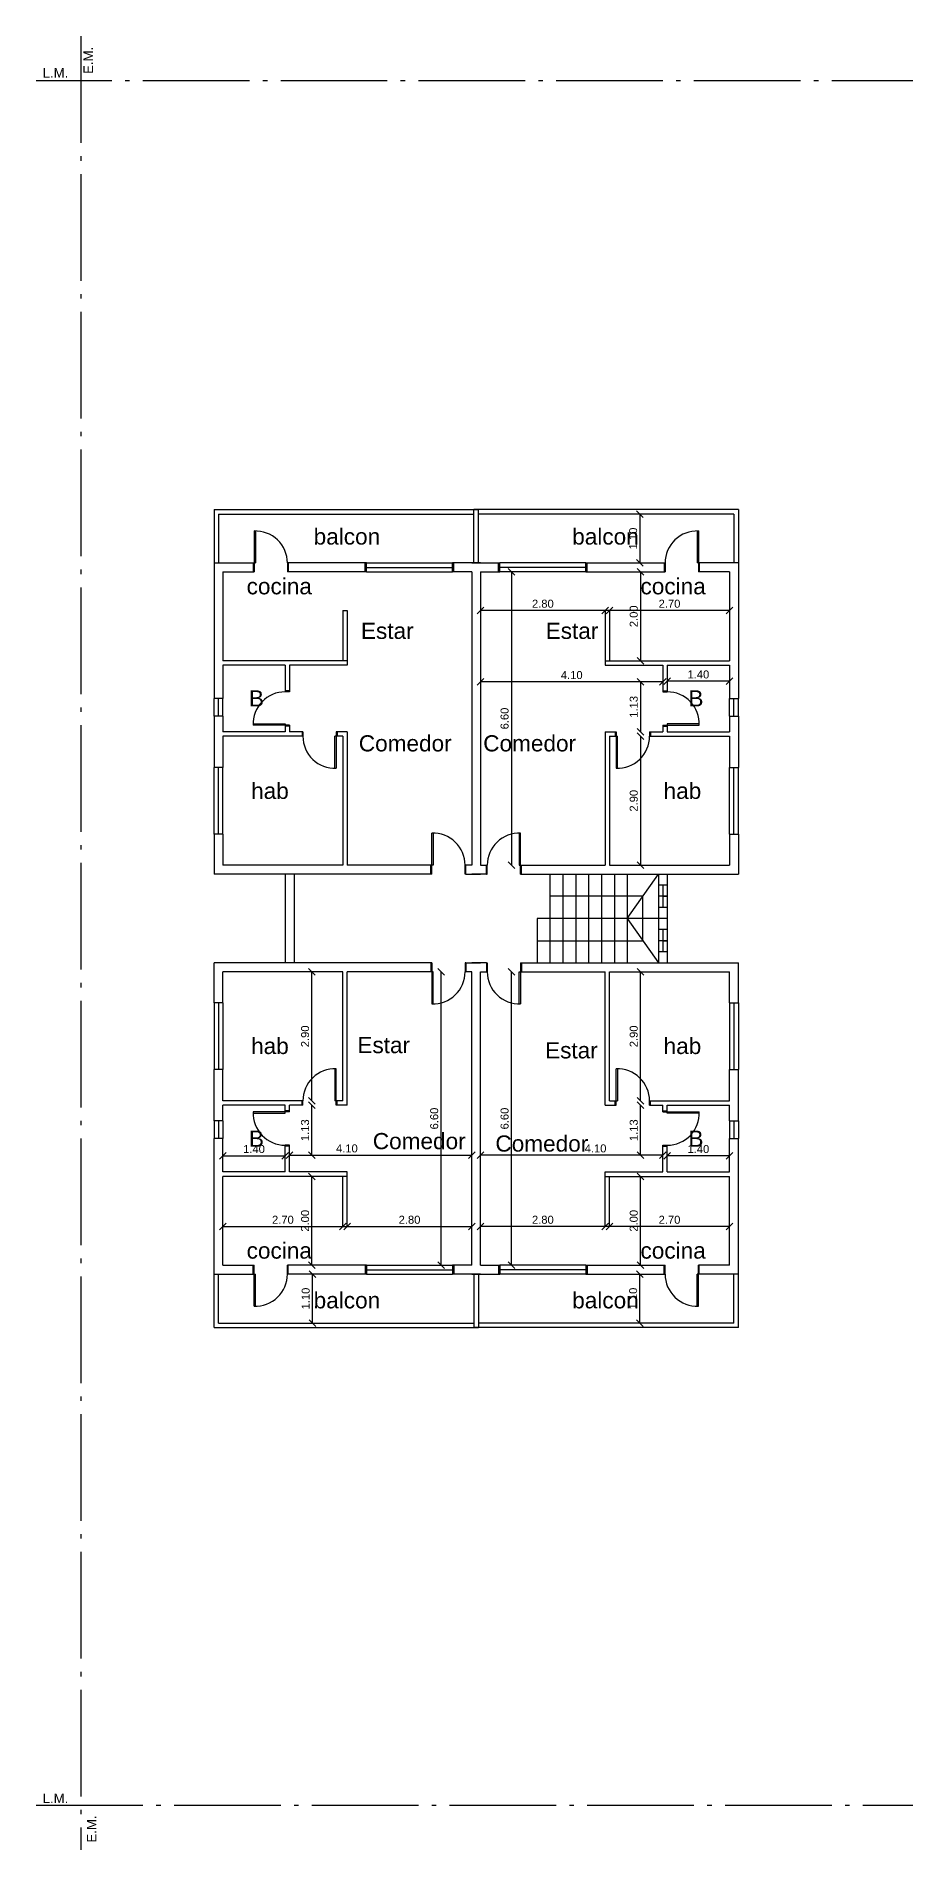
# Model space of a CAD drawing. Header units: millimetres. Extents: x 2444.3 to 2532.4, y 2068.2 to 2109.
# Drawn here: x 2444.3 to 2463.86, y 2068.19 to 2108.99 of the extents above; entities that cross this region are included whole.
import ezdxf

# ---------------------------------------------------------------- set-up
doc = ezdxf.new("R2010")
doc.units = ezdxf.units.MM
doc.linetypes.add('ACAD_ISO04W100', pattern=[30, 24, -3, 0, -3])
doc.layers.get('0').update_dxf_attribs({"color": 4})
doc.styles.get("Standard").update_dxf_attribs({"font": 'arial.ttf'})
doc.dimstyles.new('Para Interiores', dxfattribs={"dimtxt": 0.18, "dimasz": 0.15, "dimexe": 0.18, "dimexo": 0.0625, "dimgap": 0.06, "dimtad": 1, "dimzin": 4, "dimdsep": 46, "dimtxsty": 'Standard', "dimblk": 'OBLIQUE', "dimcen": 1, "dimse1": 1, "dimse2": 1, "dimclrd": 2, "dimadec": 0, "dimazin": 0, "dimtfac": 1, "dimtofl": 0, "dimtmove": 0, "dimatfit": 3, "dimfxl": 1, "dimtolj": 1, "dimtzin": 0, "dimarcsym": 1})

# ---------------------------------------------------------------- blocks, each defined once
blk = doc.blocks.new('_Oblique')
at = {"color": 0, "linetype": 'ByBlock', "lineweight": -2}
blk.add_line((-0.5, -0.5), (0.5, 0.5), dxfattribs=at)
blk = doc.blocks.new('*D65')
at = {"color": 2, "lineweight": -2, "transparency": 16777216}
blk.add_line((2459.898, 2096.07), (2457.198, 2096.07), dxfattribs=at)
at = {"layer": 'Defpoints', "color": 0, "transparency": 16777216}
for p in [(2459.898, 2096.448), (2457.198, 2096.07), (2457.198, 2095.389)]:
    blk.add_point(p, dxfattribs=at)
at = {"color": 2, "lineweight": -2, "transparency": 16777216, "xscale": 0.15, "yscale": 0.15, "zscale": 0.15, "rotation": 180}
blk.add_blockref('_Oblique', (2457.198, 2096.07), dxfattribs=at)
at = {"color": 2, "lineweight": -2, "transparency": 16777216, "xscale": 0.15, "yscale": 0.15, "zscale": 0.15}
blk.add_blockref('_Oblique', (2459.898, 2096.07), dxfattribs=at)
at = {"color": 0, "transparency": 16777216, "insert": (2458.548, 2096.222), "char_height": 0.18, "attachment_point": 5}
blk.add_mtext('\\A1;2.70', dxfattribs=at)
blk = doc.blocks.new('*D61')
at = {"color": 2, "lineweight": -2, "transparency": 16777216}
blk.add_line((2457.098, 2096.07), (2454.298, 2096.07), dxfattribs=at)
at = {"layer": 'Defpoints', "color": 0, "transparency": 16777216}
for p in [(2454.298, 2096.07), (2457.098, 2096.07), (2454.298, 2095.349)]:
    blk.add_point(p, dxfattribs=at)
at = {"color": 2, "lineweight": -2, "transparency": 16777216, "xscale": 0.15, "yscale": 0.15, "zscale": 0.15, "rotation": 180}
blk.add_blockref('_Oblique', (2454.298, 2096.07), dxfattribs=at)
at = {"color": 2, "lineweight": -2, "transparency": 16777216, "xscale": 0.15, "yscale": 0.15, "zscale": 0.15}
blk.add_blockref('_Oblique', (2457.098, 2096.07), dxfattribs=at)
at = {"color": 0, "transparency": 16777216, "insert": (2455.698, 2096.222), "char_height": 0.18, "attachment_point": 5}
blk.add_mtext('\\A1;2.80', dxfattribs=at)
blk = doc.blocks.new('*D66')
at = {"color": 2, "lineweight": -2, "transparency": 16777216}
blk.add_line((2457.881, 2098.24), (2457.881, 2097.14), dxfattribs=at)
at = {"layer": 'Defpoints', "color": 0, "transparency": 16777216}
for p in [(2457.123, 2098.24), (2457.123, 2097.14), (2457.881, 2097.14)]:
    blk.add_point(p, dxfattribs=at)
at = {"color": 2, "lineweight": -2, "transparency": 16777216, "xscale": 0.15, "yscale": 0.15, "zscale": 0.15}
for p, rotation in [((2457.881, 2098.24), 90), ((2457.881, 2097.14), 270)]:
    blk.add_blockref('_Oblique', p, dxfattribs=dict(at, rotation=rotation))
at = {"color": 0, "transparency": 16777216, "insert": (2457.73, 2097.69), "char_height": 0.18, "attachment_point": 5, "rotation": 90}
blk.add_mtext('\\A1;1.10', dxfattribs=at)
blk = doc.blocks.new('*D67')
at = {"color": 2, "lineweight": -2, "transparency": 16777216}
blk.add_line((2457.896, 2096.94), (2457.896, 2094.94), dxfattribs=at)
at = {"layer": 'Defpoints', "color": 0, "transparency": 16777216}
for p in [(2457.982, 2096.94), (2457.896, 2094.94), (2457.982, 2094.94)]:
    blk.add_point(p, dxfattribs=at)
at = {"color": 2, "lineweight": -2, "transparency": 16777216, "xscale": 0.15, "yscale": 0.15, "zscale": 0.15}
for p, rotation in [((2457.896, 2096.94), 90), ((2457.896, 2094.94), 270)]:
    blk.add_blockref('_Oblique', p, dxfattribs=dict(at, rotation=rotation))
at = {"color": 0, "transparency": 16777216, "insert": (2457.744, 2095.94), "char_height": 0.18, "attachment_point": 5, "rotation": 90}
blk.add_mtext('\\A1;2.00', dxfattribs=at)
blk = doc.blocks.new('*D68')
at = {"color": 2, "lineweight": -2, "transparency": 16777216}
blk.add_line((2457.896, 2094.465), (2457.896, 2093.34), dxfattribs=at)
at = {"layer": 'Defpoints', "color": 0, "transparency": 16777216}
for p in [(2457.896, 2094.465), (2457.896, 2093.34), (2459.463, 2093.34)]:
    blk.add_point(p, dxfattribs=at)
at = {"color": 2, "lineweight": -2, "transparency": 16777216, "xscale": 0.15, "yscale": 0.15, "zscale": 0.15}
for p, rotation in [((2457.896, 2094.465), 90), ((2457.896, 2093.34), 270)]:
    blk.add_blockref('_Oblique', p, dxfattribs=dict(at, rotation=rotation))
at = {"color": 0, "transparency": 16777216, "insert": (2457.744, 2093.903), "char_height": 0.18, "attachment_point": 5, "rotation": 90}
blk.add_mtext('\\A1;1.13', dxfattribs=at)
blk = doc.blocks.new('*D69')
at = {"color": 2, "lineweight": -2, "transparency": 16777216}
blk.add_line((2457.896, 2093.24), (2457.896, 2090.34), dxfattribs=at)
at = {"layer": 'Defpoints', "color": 0, "transparency": 16777216}
for p in [(2457.896, 2093.24), (2457.896, 2090.34), (2459.463, 2090.34)]:
    blk.add_point(p, dxfattribs=at)
at = {"color": 2, "lineweight": -2, "transparency": 16777216, "xscale": 0.15, "yscale": 0.15, "zscale": 0.15}
for p, rotation in [((2457.896, 2093.24), 90), ((2457.896, 2090.34), 270)]:
    blk.add_blockref('_Oblique', p, dxfattribs=dict(at, rotation=rotation))
at = {"color": 0, "transparency": 16777216, "insert": (2457.744, 2091.79), "char_height": 0.18, "attachment_point": 5, "rotation": 90}
blk.add_mtext('\\A1;2.90', dxfattribs=at)
blk = doc.blocks.new('*D70')
at = {"color": 2, "lineweight": -2, "transparency": 16777216}
blk.add_line((2459.898, 2094.479), (2458.498, 2094.479), dxfattribs=at)
at = {"layer": 'Defpoints', "color": 0, "transparency": 16777216}
for p in [(2458.498, 2094.479), (2458.498, 2094.465), (2459.898, 2094.465)]:
    blk.add_point(p, dxfattribs=at)
at = {"color": 2, "lineweight": -2, "transparency": 16777216, "xscale": 0.15, "yscale": 0.15, "zscale": 0.15, "rotation": 180}
blk.add_blockref('_Oblique', (2458.498, 2094.479), dxfattribs=at)
at = {"color": 2, "lineweight": -2, "transparency": 16777216, "xscale": 0.15, "yscale": 0.15, "zscale": 0.15}
blk.add_blockref('_Oblique', (2459.898, 2094.479), dxfattribs=at)
at = {"color": 0, "transparency": 16777216, "insert": (2459.198, 2094.631), "char_height": 0.18, "attachment_point": 5}
blk.add_mtext('\\A1;1.40', dxfattribs=at)
blk = doc.blocks.new('*D62')
at = {"color": 2, "lineweight": -2, "transparency": 16777216}
blk.add_line((2458.398, 2094.465), (2454.298, 2094.465), dxfattribs=at)
at = {"layer": 'Defpoints', "color": 0, "transparency": 16777216}
for p in [(2454.298, 2094.465), (2454.298, 2094.465), (2458.398, 2094.465)]:
    blk.add_point(p, dxfattribs=at)
at = {"color": 2, "lineweight": -2, "transparency": 16777216, "xscale": 0.15, "yscale": 0.15, "zscale": 0.15, "rotation": 180}
blk.add_blockref('_Oblique', (2454.298, 2094.465), dxfattribs=at)
at = {"color": 2, "lineweight": -2, "transparency": 16777216, "xscale": 0.15, "yscale": 0.15, "zscale": 0.15}
blk.add_blockref('_Oblique', (2458.398, 2094.465), dxfattribs=at)
at = {"color": 0, "transparency": 16777216, "insert": (2456.348, 2094.617), "char_height": 0.18, "attachment_point": 5}
blk.add_mtext('\\A1;4.10', dxfattribs=at)
blk = doc.blocks.new('*D71')
at = {"color": 2, "lineweight": -2, "transparency": 16777216}
blk.add_line((2454.99, 2096.94), (2454.99, 2090.34), dxfattribs=at)
at = {"layer": 'Defpoints', "color": 0, "transparency": 16777216}
for p in [(2455.698, 2096.94), (2454.99, 2090.34), (2455.698, 2090.34)]:
    blk.add_point(p, dxfattribs=at)
at = {"color": 2, "lineweight": -2, "transparency": 16777216, "xscale": 0.15, "yscale": 0.15, "zscale": 0.15}
for p, rotation in [((2454.99, 2096.94), 90), ((2454.99, 2090.34), 270)]:
    blk.add_blockref('_Oblique', p, dxfattribs=dict(at, rotation=rotation))
at = {"color": 0, "transparency": 16777216, "insert": (2454.838, 2093.64), "char_height": 0.18, "attachment_point": 5, "rotation": 90}
blk.add_mtext('\\A1;6.60', dxfattribs=at)
blk = doc.blocks.new('*D72')
at = {"color": 2, "lineweight": -2, "transparency": 16777216}
blk.add_line((2448.498, 2082.21), (2451.198, 2082.21), dxfattribs=at)
at = {"layer": 'Defpoints', "color": 0, "transparency": 16777216}
for p in [(2451.198, 2082.892), (2451.198, 2082.21), (2448.498, 2081.833)]:
    blk.add_point(p, dxfattribs=at)
at = {"color": 2, "lineweight": -2, "transparency": 16777216, "xscale": 0.15, "yscale": 0.15, "zscale": 0.15, "rotation": 180}
blk.add_blockref('_Oblique', (2448.498, 2082.21), dxfattribs=at)
at = {"color": 2, "lineweight": -2, "transparency": 16777216, "xscale": 0.15, "yscale": 0.15, "zscale": 0.15}
blk.add_blockref('_Oblique', (2451.198, 2082.21), dxfattribs=at)
at = {"color": 0, "transparency": 16777216, "insert": (2449.848, 2082.362), "char_height": 0.18, "attachment_point": 5}
blk.add_mtext('\\A1;2.70', dxfattribs=at)
blk = doc.blocks.new('*D73')
at = {"color": 2, "lineweight": -2, "transparency": 16777216}
blk.add_line((2451.298, 2082.21), (2454.098, 2082.21), dxfattribs=at)
at = {"layer": 'Defpoints', "color": 0, "transparency": 16777216}
for p in [(2454.098, 2082.932), (2451.298, 2082.21), (2454.098, 2082.21)]:
    blk.add_point(p, dxfattribs=at)
at = {"color": 2, "lineweight": -2, "transparency": 16777216, "xscale": 0.15, "yscale": 0.15, "zscale": 0.15, "rotation": 180}
blk.add_blockref('_Oblique', (2451.298, 2082.21), dxfattribs=at)
at = {"color": 2, "lineweight": -2, "transparency": 16777216, "xscale": 0.15, "yscale": 0.15, "zscale": 0.15}
blk.add_blockref('_Oblique', (2454.098, 2082.21), dxfattribs=at)
at = {"color": 0, "transparency": 16777216, "insert": (2452.698, 2082.362), "char_height": 0.18, "attachment_point": 5}
blk.add_mtext('\\A1;2.80', dxfattribs=at)
blk = doc.blocks.new('*D74')
at = {"color": 2, "lineweight": -2, "transparency": 16777216}
blk.add_line((2450.514, 2080.04), (2450.514, 2081.14), dxfattribs=at)
at = {"layer": 'Defpoints', "color": 0, "transparency": 16777216}
for p in [(2450.514, 2081.14), (2451.273, 2081.14), (2451.273, 2080.04)]:
    blk.add_point(p, dxfattribs=at)
at = {"color": 2, "lineweight": -2, "transparency": 16777216, "xscale": 0.15, "yscale": 0.15, "zscale": 0.15}
for p, rotation in [((2450.514, 2081.14), 90), ((2450.514, 2080.04), 270)]:
    blk.add_blockref('_Oblique', p, dxfattribs=dict(at, rotation=rotation))
at = {"color": 0, "transparency": 16777216, "insert": (2450.362, 2080.59), "char_height": 0.18, "attachment_point": 5, "rotation": 90}
blk.add_mtext('\\A1;1.10', dxfattribs=at)
blk = doc.blocks.new('*D75')
at = {"color": 2, "lineweight": -2, "transparency": 16777216}
blk.add_line((2450.5, 2081.34), (2450.5, 2083.34), dxfattribs=at)
at = {"layer": 'Defpoints', "color": 0, "transparency": 16777216}
for p in [(2450.413, 2083.34), (2450.5, 2083.34), (2450.413, 2081.34)]:
    blk.add_point(p, dxfattribs=at)
at = {"color": 2, "lineweight": -2, "transparency": 16777216, "xscale": 0.15, "yscale": 0.15, "zscale": 0.15}
for p, rotation in [((2450.5, 2083.34), 90), ((2450.5, 2081.34), 270)]:
    blk.add_blockref('_Oblique', p, dxfattribs=dict(at, rotation=rotation))
at = {"color": 0, "transparency": 16777216, "insert": (2450.348, 2082.34), "char_height": 0.18, "attachment_point": 5, "rotation": 90}
blk.add_mtext('\\A1;2.00', dxfattribs=at)
blk = doc.blocks.new('*D76')
at = {"color": 2, "lineweight": -2, "transparency": 16777216}
blk.add_line((2450.5, 2083.815), (2450.5, 2084.94), dxfattribs=at)
at = {"layer": 'Defpoints', "color": 0, "transparency": 16777216}
for p in [(2448.933, 2084.94), (2450.5, 2084.94), (2450.5, 2083.815)]:
    blk.add_point(p, dxfattribs=at)
at = {"color": 2, "lineweight": -2, "transparency": 16777216, "xscale": 0.15, "yscale": 0.15, "zscale": 0.15}
for p, rotation in [((2450.5, 2084.94), 90), ((2450.5, 2083.815), 270)]:
    blk.add_blockref('_Oblique', p, dxfattribs=dict(at, rotation=rotation))
at = {"color": 0, "transparency": 16777216, "insert": (2450.348, 2084.378), "char_height": 0.18, "attachment_point": 5, "rotation": 90}
blk.add_mtext('\\A1;1.13', dxfattribs=at)
blk = doc.blocks.new('*D77')
at = {"color": 2, "lineweight": -2, "transparency": 16777216}
blk.add_line((2450.5, 2085.04), (2450.5, 2087.94), dxfattribs=at)
at = {"layer": 'Defpoints', "color": 0, "transparency": 16777216}
for p in [(2448.933, 2087.94), (2450.5, 2087.94), (2450.5, 2085.04)]:
    blk.add_point(p, dxfattribs=at)
at = {"color": 2, "lineweight": -2, "transparency": 16777216, "xscale": 0.15, "yscale": 0.15, "zscale": 0.15}
for p, rotation in [((2450.5, 2087.94), 90), ((2450.5, 2085.04), 270)]:
    blk.add_blockref('_Oblique', p, dxfattribs=dict(at, rotation=rotation))
at = {"color": 0, "transparency": 16777216, "insert": (2450.348, 2086.49), "char_height": 0.18, "attachment_point": 5, "rotation": 90}
blk.add_mtext('\\A1;2.90', dxfattribs=at)
blk = doc.blocks.new('*D78')
at = {"color": 2, "lineweight": -2, "transparency": 16777216}
blk.add_line((2448.498, 2083.801), (2449.898, 2083.801), dxfattribs=at)
at = {"layer": 'Defpoints', "color": 0, "transparency": 16777216}
for p in [(2448.498, 2083.815), (2449.898, 2083.815), (2449.898, 2083.801)]:
    blk.add_point(p, dxfattribs=at)
at = {"color": 2, "lineweight": -2, "transparency": 16777216, "xscale": 0.15, "yscale": 0.15, "zscale": 0.15, "rotation": 180}
blk.add_blockref('_Oblique', (2448.498, 2083.801), dxfattribs=at)
at = {"color": 2, "lineweight": -2, "transparency": 16777216, "xscale": 0.15, "yscale": 0.15, "zscale": 0.15}
blk.add_blockref('_Oblique', (2449.898, 2083.801), dxfattribs=at)
at = {"color": 0, "transparency": 16777216, "insert": (2449.198, 2083.953), "char_height": 0.18, "attachment_point": 5}
blk.add_mtext('\\A1;1.40', dxfattribs=at)
blk = doc.blocks.new('*D79')
at = {"color": 2, "lineweight": -2, "transparency": 16777216}
blk.add_line((2449.998, 2083.815), (2454.098, 2083.815), dxfattribs=at)
at = {"layer": 'Defpoints', "color": 0, "transparency": 16777216}
for p in [(2449.998, 2083.815), (2454.098, 2083.815), (2454.098, 2083.815)]:
    blk.add_point(p, dxfattribs=at)
at = {"color": 2, "lineweight": -2, "transparency": 16777216, "xscale": 0.15, "yscale": 0.15, "zscale": 0.15, "rotation": 180}
blk.add_blockref('_Oblique', (2449.998, 2083.815), dxfattribs=at)
at = {"color": 2, "lineweight": -2, "transparency": 16777216, "xscale": 0.15, "yscale": 0.15, "zscale": 0.15}
blk.add_blockref('_Oblique', (2454.098, 2083.815), dxfattribs=at)
at = {"color": 0, "transparency": 16777216, "insert": (2451.288, 2083.967), "char_height": 0.18, "attachment_point": 5}
blk.add_mtext('\\A1;4.10', dxfattribs=at)
blk = doc.blocks.new('*D80')
at = {"color": 2, "lineweight": -2, "transparency": 16777216}
blk.add_line((2453.406, 2081.34), (2453.406, 2087.94), dxfattribs=at)
at = {"layer": 'Defpoints', "color": 0, "transparency": 16777216}
for p in [(2452.698, 2087.94), (2453.406, 2087.94), (2452.698, 2081.34)]:
    blk.add_point(p, dxfattribs=at)
at = {"color": 2, "lineweight": -2, "transparency": 16777216, "xscale": 0.15, "yscale": 0.15, "zscale": 0.15}
for p, rotation in [((2453.406, 2087.94), 90), ((2453.406, 2081.34), 270)]:
    blk.add_blockref('_Oblique', p, dxfattribs=dict(at, rotation=rotation))
at = {"color": 0, "transparency": 16777216, "insert": (2453.254, 2084.64), "char_height": 0.18, "attachment_point": 5, "rotation": 90}
blk.add_mtext('\\A1;6.60', dxfattribs=at)
blk = doc.blocks.new('*D81')
at = {"color": 2, "lineweight": -2, "transparency": 16777216}
blk.add_line((2459.898, 2082.21), (2457.198, 2082.21), dxfattribs=at)
at = {"layer": 'Defpoints', "color": 0, "transparency": 16777216}
for p in [(2457.198, 2082.892), (2457.198, 2082.21), (2459.898, 2081.833)]:
    blk.add_point(p, dxfattribs=at)
at = {"color": 2, "lineweight": -2, "transparency": 16777216, "xscale": 0.15, "yscale": 0.15, "zscale": 0.15, "rotation": 180}
blk.add_blockref('_Oblique', (2457.198, 2082.21), dxfattribs=at)
at = {"color": 2, "lineweight": -2, "transparency": 16777216, "xscale": 0.15, "yscale": 0.15, "zscale": 0.15}
blk.add_blockref('_Oblique', (2459.898, 2082.21), dxfattribs=at)
at = {"color": 0, "transparency": 16777216, "insert": (2458.548, 2082.362), "char_height": 0.18, "attachment_point": 5}
blk.add_mtext('\\A1;2.70', dxfattribs=at)
blk = doc.blocks.new('*D63')
at = {"color": 2, "lineweight": -2, "transparency": 16777216}
blk.add_line((2457.098, 2082.21), (2454.298, 2082.21), dxfattribs=at)
at = {"layer": 'Defpoints', "color": 0, "transparency": 16777216}
for p in [(2454.298, 2082.932), (2454.298, 2082.21), (2457.098, 2082.21)]:
    blk.add_point(p, dxfattribs=at)
at = {"color": 2, "lineweight": -2, "transparency": 16777216, "xscale": 0.15, "yscale": 0.15, "zscale": 0.15, "rotation": 180}
blk.add_blockref('_Oblique', (2454.298, 2082.21), dxfattribs=at)
at = {"color": 2, "lineweight": -2, "transparency": 16777216, "xscale": 0.15, "yscale": 0.15, "zscale": 0.15}
blk.add_blockref('_Oblique', (2457.098, 2082.21), dxfattribs=at)
at = {"color": 0, "transparency": 16777216, "insert": (2455.698, 2082.362), "char_height": 0.18, "attachment_point": 5}
blk.add_mtext('\\A1;2.80', dxfattribs=at)
blk = doc.blocks.new('*D82')
at = {"color": 2, "lineweight": -2, "transparency": 16777216}
blk.add_line((2457.881, 2080.04), (2457.881, 2081.14), dxfattribs=at)
at = {"layer": 'Defpoints', "color": 0, "transparency": 16777216}
for p in [(2457.123, 2081.14), (2457.881, 2081.14), (2457.123, 2080.04)]:
    blk.add_point(p, dxfattribs=at)
at = {"color": 2, "lineweight": -2, "transparency": 16777216, "xscale": 0.15, "yscale": 0.15, "zscale": 0.15}
for p, rotation in [((2457.881, 2081.14), 90), ((2457.881, 2080.04), 270)]:
    blk.add_blockref('_Oblique', p, dxfattribs=dict(at, rotation=rotation))
at = {"color": 0, "transparency": 16777216, "insert": (2457.73, 2080.59), "char_height": 0.18, "attachment_point": 5, "rotation": 90}
blk.add_mtext('\\A1;1.10', dxfattribs=at)
blk = doc.blocks.new('*D83')
at = {"color": 2, "lineweight": -2, "transparency": 16777216}
blk.add_line((2457.896, 2081.34), (2457.896, 2083.34), dxfattribs=at)
at = {"layer": 'Defpoints', "color": 0, "transparency": 16777216}
for p in [(2457.896, 2083.34), (2457.982, 2083.34), (2457.982, 2081.34)]:
    blk.add_point(p, dxfattribs=at)
at = {"color": 2, "lineweight": -2, "transparency": 16777216, "xscale": 0.15, "yscale": 0.15, "zscale": 0.15}
for p, rotation in [((2457.896, 2083.34), 90), ((2457.896, 2081.34), 270)]:
    blk.add_blockref('_Oblique', p, dxfattribs=dict(at, rotation=rotation))
at = {"color": 0, "transparency": 16777216, "insert": (2457.744, 2082.34), "char_height": 0.18, "attachment_point": 5, "rotation": 90}
blk.add_mtext('\\A1;2.00', dxfattribs=at)
blk = doc.blocks.new('*D84')
at = {"color": 2, "lineweight": -2, "transparency": 16777216}
blk.add_line((2457.896, 2083.815), (2457.896, 2084.94), dxfattribs=at)
at = {"layer": 'Defpoints', "color": 0, "transparency": 16777216}
for p in [(2457.896, 2084.94), (2459.463, 2084.94), (2457.896, 2083.815)]:
    blk.add_point(p, dxfattribs=at)
at = {"color": 2, "lineweight": -2, "transparency": 16777216, "xscale": 0.15, "yscale": 0.15, "zscale": 0.15}
for p, rotation in [((2457.896, 2084.94), 90), ((2457.896, 2083.815), 270)]:
    blk.add_blockref('_Oblique', p, dxfattribs=dict(at, rotation=rotation))
at = {"color": 0, "transparency": 16777216, "insert": (2457.744, 2084.378), "char_height": 0.18, "attachment_point": 5, "rotation": 90}
blk.add_mtext('\\A1;1.13', dxfattribs=at)
blk = doc.blocks.new('*D85')
at = {"color": 2, "lineweight": -2, "transparency": 16777216}
blk.add_line((2457.896, 2085.04), (2457.896, 2087.94), dxfattribs=at)
at = {"layer": 'Defpoints', "color": 0, "transparency": 16777216}
for p in [(2457.896, 2087.94), (2459.463, 2087.94), (2457.896, 2085.04)]:
    blk.add_point(p, dxfattribs=at)
at = {"color": 2, "lineweight": -2, "transparency": 16777216, "xscale": 0.15, "yscale": 0.15, "zscale": 0.15}
for p, rotation in [((2457.896, 2087.94), 90), ((2457.896, 2085.04), 270)]:
    blk.add_blockref('_Oblique', p, dxfattribs=dict(at, rotation=rotation))
at = {"color": 0, "transparency": 16777216, "insert": (2457.744, 2086.49), "char_height": 0.18, "attachment_point": 5, "rotation": 90}
blk.add_mtext('\\A1;2.90', dxfattribs=at)
blk = doc.blocks.new('*D86')
at = {"color": 2, "lineweight": -2, "transparency": 16777216}
blk.add_line((2459.898, 2083.801), (2458.498, 2083.801), dxfattribs=at)
at = {"layer": 'Defpoints', "color": 0, "transparency": 16777216}
for p in [(2458.498, 2083.815), (2458.498, 2083.801), (2459.898, 2083.815)]:
    blk.add_point(p, dxfattribs=at)
at = {"color": 2, "lineweight": -2, "transparency": 16777216, "xscale": 0.15, "yscale": 0.15, "zscale": 0.15, "rotation": 180}
blk.add_blockref('_Oblique', (2458.498, 2083.801), dxfattribs=at)
at = {"color": 2, "lineweight": -2, "transparency": 16777216, "xscale": 0.15, "yscale": 0.15, "zscale": 0.15}
blk.add_blockref('_Oblique', (2459.898, 2083.801), dxfattribs=at)
at = {"color": 0, "transparency": 16777216, "insert": (2459.198, 2083.953), "char_height": 0.18, "attachment_point": 5}
blk.add_mtext('\\A1;1.40', dxfattribs=at)
blk = doc.blocks.new('*D64')
at = {"color": 2, "lineweight": -2, "transparency": 16777216}
blk.add_line((2458.398, 2083.815), (2454.298, 2083.815), dxfattribs=at)
at = {"layer": 'Defpoints', "color": 0, "transparency": 16777216}
for p in [(2454.298, 2083.815), (2454.298, 2083.815), (2458.398, 2083.815)]:
    blk.add_point(p, dxfattribs=at)
at = {"color": 2, "lineweight": -2, "transparency": 16777216, "xscale": 0.15, "yscale": 0.15, "zscale": 0.15, "rotation": 180}
blk.add_blockref('_Oblique', (2454.298, 2083.815), dxfattribs=at)
at = {"color": 2, "lineweight": -2, "transparency": 16777216, "xscale": 0.15, "yscale": 0.15, "zscale": 0.15}
blk.add_blockref('_Oblique', (2458.398, 2083.815), dxfattribs=at)
at = {"color": 0, "transparency": 16777216, "insert": (2456.884, 2083.967), "char_height": 0.18, "attachment_point": 5}
blk.add_mtext('\\A1;4.10', dxfattribs=at)
blk = doc.blocks.new('*D87')
at = {"color": 2, "lineweight": -2, "transparency": 16777216}
blk.add_line((2454.99, 2081.34), (2454.99, 2087.94), dxfattribs=at)
at = {"layer": 'Defpoints', "color": 0, "transparency": 16777216}
for p in [(2454.99, 2087.94), (2455.698, 2087.94), (2455.698, 2081.34)]:
    blk.add_point(p, dxfattribs=at)
at = {"color": 2, "lineweight": -2, "transparency": 16777216, "xscale": 0.15, "yscale": 0.15, "zscale": 0.15}
for p, rotation in [((2454.99, 2087.94), 90), ((2454.99, 2081.34), 270)]:
    blk.add_blockref('_Oblique', p, dxfattribs=dict(at, rotation=rotation))
at = {"color": 0, "transparency": 16777216, "insert": (2454.838, 2084.64), "char_height": 0.18, "attachment_point": 5, "rotation": 90}
blk.add_mtext('\\A1;6.60', dxfattribs=at)

msp = doc.modelspace()

# ---------------------------------------------------------------- linework, layer by layer
at = {"color": 7, "linetype": 'ACAD_ISO04W100', "ltscale": 0.1}
for p, q in [((2445.298, 2108.99), (2445.298, 2068.19)), ((2486.298, 2107.99), (2444.298, 2107.99)), ((2444.298, 2069.19), (2486.298, 2069.19))]:
    msp.add_line(p, q, dxfattribs=at)
at = {"color": 4}
for p, q in [((2448.298, 2098.34), (2448.298, 2094.09)), ((2448.298, 2098.34), (2454.248, 2098.34)), ((2448.398, 2098.24), (2454.148, 2098.24)), ((2448.398, 2098.24), (2448.398, 2097.14)), ((2454.148, 2097.14), (2454.148, 2098.34)), ((2460.098, 2098.34), (2454.148, 2098.34)), ((2454.148, 2097.14), (2454.148, 2098.34)), ((2454.248, 2097.14), (2454.248, 2098.34)), ((2454.248, 2097.14), (2454.248, 2098.34)), ((2459.998, 2098.24), (2454.248, 2098.24)), ((2459.998, 2098.24), (2459.998, 2097.14)), ((2460.098, 2098.34), (2460.098, 2094.09)), ((2448.298, 2097.14), (2449.228, 2097.14)), ((2451.728, 2097.14), (2449.948, 2097.14)), ((2454.298, 2097.14), (2453.668, 2097.14)), ((2454.098, 2097.14), (2454.728, 2097.14)), ((2456.668, 2097.14), (2458.448, 2097.14)), ((2460.098, 2097.14), (2459.168, 2097.14)), ((2448.498, 2096.94), (2448.498, 2094.94)), ((2448.498, 2096.94), (2449.198, 2096.94)), ((2451.298, 2096.94), (2449.948, 2096.94)), ((2451.728, 2096.94), (2451.298, 2096.94)), ((2454.098, 2096.94), (2453.668, 2096.94)), ((2454.098, 2096.94), (2454.098, 2090.34)), ((2454.298, 2096.94), (2454.298, 2090.34)), ((2454.298, 2096.94), (2454.728, 2096.94)), ((2456.668, 2096.94), (2457.098, 2096.94)), ((2457.098, 2096.94), (2458.448, 2096.94)), ((2459.898, 2096.94), (2459.198, 2096.94)), ((2459.898, 2096.94), (2459.898, 2094.94)), ((2451.198, 2096.07), (2451.198, 2094.94)), ((2451.198, 2096.07), (2451.298, 2096.07)), ((2451.298, 2096.07), (2451.298, 2094.84)), ((2457.098, 2096.07), (2457.098, 2094.84)), ((2457.198, 2096.07), (2457.098, 2096.07)), ((2457.198, 2096.07), (2457.198, 2094.94)), ((2451.298, 2094.94), (2448.498, 2094.94)), ((2448.498, 2094.84), (2448.498, 2094.09)), ((2449.898, 2094.84), (2448.498, 2094.84)), ((2449.898, 2094.84), (2449.898, 2094.24)), ((2451.298, 2094.84), (2449.998, 2094.84)), ((2449.998, 2094.84), (2449.998, 2094.24)), ((2457.098, 2094.94), (2459.898, 2094.94)), ((2457.098, 2094.84), (2458.398, 2094.84)), ((2458.398, 2094.84), (2458.398, 2094.24)), ((2458.498, 2094.84), (2459.898, 2094.84)), ((2458.498, 2094.84), (2458.498, 2094.24)), ((2459.898, 2094.84), (2459.898, 2094.09)), ((2448.298, 2093.69), (2448.298, 2092.54)), ((2448.498, 2093.69), (2448.498, 2093.34)), ((2449.898, 2093.52), (2449.898, 2093.34)), ((2449.998, 2093.49), (2449.998, 2093.34)), ((2458.398, 2093.49), (2458.398, 2093.34)), ((2458.498, 2093.52), (2458.498, 2093.34)), ((2459.898, 2093.69), (2459.898, 2093.34)), ((2460.098, 2093.69), (2460.098, 2092.54)), ((2449.898, 2093.34), (2448.498, 2093.34)), ((2448.498, 2093.24), (2448.498, 2092.54)), ((2450.298, 2093.24), (2448.498, 2093.24)), ((2450.298, 2093.34), (2449.998, 2093.34)), ((2451.198, 2093.24), (2451.018, 2093.24)), ((2451.298, 2093.34), (2451.048, 2093.34)), ((2451.198, 2093.24), (2451.198, 2090.34)), ((2451.298, 2093.34), (2451.298, 2090.34)), ((2457.098, 2093.34), (2457.348, 2093.34)), ((2457.098, 2093.34), (2457.098, 2090.34)), ((2457.198, 2093.24), (2457.198, 2090.34)), ((2457.198, 2093.24), (2457.378, 2093.24)), ((2458.098, 2093.34), (2458.398, 2093.34)), ((2458.098, 2093.24), (2459.898, 2093.24)), ((2458.498, 2093.34), (2459.898, 2093.34)), ((2459.898, 2093.24), (2459.898, 2092.54)), ((2448.298, 2091.04), (2448.298, 2090.14)), ((2448.498, 2091.04), (2448.498, 2090.34)), ((2459.898, 2091.04), (2459.898, 2090.34)), ((2460.098, 2091.04), (2460.098, 2090.14)), ((2451.198, 2090.34), (2448.498, 2090.34)), ((2453.228, 2090.34), (2451.298, 2090.34)), ((2454.098, 2090.34), (2453.948, 2090.34)), ((2454.298, 2090.34), (2454.448, 2090.34)), ((2455.168, 2090.34), (2457.098, 2090.34)), ((2457.198, 2090.34), (2459.898, 2090.34)), ((2453.198, 2090.14), (2448.298, 2090.14)), ((2449.898, 2090.14), (2449.898, 2088.14)), ((2450.098, 2090.14), (2450.098, 2088.14)), ((2453.968, 2090.14), (2454.298, 2090.14)), ((2454.428, 2090.14), (2454.098, 2090.14)), ((2455.198, 2090.14), (2460.098, 2090.14)), ((2458.298, 2090.14), (2458.298, 2088.14)), ((2458.498, 2090.14), (2458.498, 2088.14)), ((2448.298, 2087.24), (2448.298, 2088.14)), ((2453.198, 2088.14), (2448.298, 2088.14)), ((2448.498, 2087.24), (2448.498, 2087.94)), ((2451.198, 2087.94), (2448.498, 2087.94)), ((2451.198, 2085.04), (2451.198, 2087.94)), ((2453.228, 2087.94), (2451.298, 2087.94)), ((2451.298, 2084.94), (2451.298, 2087.94)), ((2454.098, 2087.94), (2453.948, 2087.94)), ((2453.968, 2088.14), (2454.298, 2088.14)), ((2454.428, 2088.14), (2454.098, 2088.14)), ((2454.098, 2081.34), (2454.098, 2087.94)), ((2454.298, 2081.34), (2454.298, 2087.94)), ((2454.298, 2087.94), (2454.448, 2087.94)), ((2455.168, 2087.94), (2457.098, 2087.94)), ((2455.198, 2088.14), (2460.098, 2088.14)), ((2457.098, 2084.94), (2457.098, 2087.94)), ((2457.198, 2087.94), (2459.898, 2087.94)), ((2457.198, 2085.04), (2457.198, 2087.94)), ((2459.898, 2087.24), (2459.898, 2087.94)), ((2460.098, 2087.24), (2460.098, 2088.14)), ((2448.298, 2084.59), (2448.298, 2085.74)), ((2448.498, 2085.04), (2448.498, 2085.74)), ((2459.898, 2085.04), (2459.898, 2085.74)), ((2460.098, 2084.59), (2460.098, 2085.74)), ((2450.298, 2085.04), (2448.498, 2085.04)), ((2448.498, 2084.59), (2448.498, 2084.94)), ((2449.898, 2084.94), (2448.498, 2084.94)), ((2449.898, 2084.76), (2449.898, 2084.94)), ((2450.298, 2084.94), (2449.998, 2084.94)), ((2449.998, 2084.79), (2449.998, 2084.94)), ((2451.198, 2085.04), (2451.018, 2085.04)), ((2451.298, 2084.94), (2451.048, 2084.94)), ((2457.098, 2084.94), (2457.348, 2084.94)), ((2457.198, 2085.04), (2457.378, 2085.04)), ((2458.098, 2085.04), (2459.898, 2085.04)), ((2458.098, 2084.94), (2458.398, 2084.94)), ((2458.398, 2084.79), (2458.398, 2084.94)), ((2458.498, 2084.94), (2459.898, 2084.94)), ((2458.498, 2084.79), (2458.498, 2084.94)), ((2459.898, 2084.59), (2459.898, 2084.94)), ((2448.298, 2079.94), (2448.298, 2084.19)), ((2448.498, 2083.44), (2448.498, 2084.19)), ((2459.898, 2083.44), (2459.898, 2084.19)), ((2460.098, 2079.94), (2460.098, 2084.19)), ((2449.898, 2083.44), (2449.898, 2084.04)), ((2449.998, 2083.44), (2449.998, 2084.04)), ((2458.398, 2083.44), (2458.398, 2084.04)), ((2458.498, 2083.44), (2458.498, 2084.04)), ((2449.898, 2083.44), (2448.498, 2083.44)), ((2448.498, 2081.34), (2448.498, 2083.34)), ((2451.298, 2083.34), (2448.498, 2083.34)), ((2451.298, 2083.44), (2449.998, 2083.44)), ((2451.198, 2082.21), (2451.198, 2083.34)), ((2451.298, 2082.21), (2451.298, 2083.44)), ((2457.098, 2083.44), (2458.398, 2083.44)), ((2457.098, 2082.21), (2457.098, 2083.44)), ((2457.098, 2083.34), (2459.898, 2083.34)), ((2457.198, 2082.21), (2457.198, 2083.34)), ((2458.498, 2083.44), (2459.898, 2083.44)), ((2459.898, 2081.34), (2459.898, 2083.34)), ((2448.498, 2081.34), (2449.198, 2081.34)), ((2451.298, 2081.34), (2449.948, 2081.34)), ((2451.728, 2081.34), (2451.298, 2081.34)), ((2454.098, 2081.34), (2453.668, 2081.34)), ((2454.298, 2081.34), (2454.728, 2081.34)), ((2456.668, 2081.34), (2457.098, 2081.34)), ((2457.098, 2081.34), (2458.448, 2081.34)), ((2459.898, 2081.34), (2459.198, 2081.34)), ((2448.298, 2081.14), (2449.228, 2081.14)), ((2448.398, 2080.04), (2448.398, 2081.14)), ((2451.728, 2081.14), (2449.948, 2081.14)), ((2454.298, 2081.14), (2453.668, 2081.14)), ((2454.098, 2081.14), (2454.728, 2081.14)), ((2454.148, 2081.14), (2454.148, 2079.94)), ((2454.148, 2081.14), (2454.148, 2079.94)), ((2454.248, 2081.14), (2454.248, 2079.94)), ((2454.248, 2081.14), (2454.248, 2079.94)), ((2456.668, 2081.14), (2458.448, 2081.14)), ((2460.098, 2081.14), (2459.168, 2081.14)), ((2459.998, 2080.04), (2459.998, 2081.14)), ((2448.398, 2080.04), (2454.148, 2080.04)), ((2459.998, 2080.04), (2454.248, 2080.04)), ((2448.298, 2079.94), (2454.248, 2079.94)), ((2460.098, 2079.94), (2454.148, 2079.94))]:
    msp.add_line(p, q, dxfattribs=at)
at = {"color": 7}
for p, q in [((2449.198, 2097.86), (2449.198, 2096.94)), ((2449.228, 2097.86), (2449.228, 2097.14)), ((2459.168, 2097.86), (2459.168, 2097.14)), ((2459.198, 2097.86), (2459.198, 2096.94)), ((2449.178, 2097.14), (2449.178, 2096.94)), ((2449.948, 2097.14), (2449.948, 2096.94)), ((2449.968, 2097.14), (2449.968, 2096.94)), ((2451.698, 2096.94), (2451.698, 2097.14)), ((2451.728, 2096.94), (2451.728, 2097.14)), ((2453.668, 2096.94), (2453.668, 2097.14)), ((2453.698, 2096.94), (2453.698, 2097.14)), ((2454.698, 2096.94), (2454.698, 2097.14)), ((2454.728, 2096.94), (2454.728, 2097.14)), ((2456.668, 2096.94), (2456.668, 2097.14)), ((2456.698, 2096.94), (2456.698, 2097.14)), ((2458.428, 2097.14), (2458.428, 2096.94)), ((2458.448, 2097.14), (2458.448, 2096.94)), ((2459.218, 2097.14), (2459.218, 2096.94)), ((2448.498, 2094.09), (2448.298, 2094.09)), ((2449.998, 2094.26), (2449.898, 2094.26)), ((2449.998, 2094.24), (2449.898, 2094.24)), ((2458.398, 2094.26), (2458.498, 2094.26)), ((2458.398, 2094.24), (2458.498, 2094.24)), ((2459.898, 2094.09), (2460.098, 2094.09)), ((2448.498, 2093.69), (2448.298, 2093.69)), ((2449.178, 2093.52), (2449.898, 2093.52)), ((2449.998, 2093.49), (2449.178, 2093.49)), ((2449.998, 2093.47), (2449.898, 2093.47)), ((2458.398, 2093.49), (2459.217, 2093.49)), ((2458.398, 2093.47), (2458.498, 2093.47)), ((2459.218, 2093.52), (2458.498, 2093.52)), ((2459.898, 2093.69), (2460.098, 2093.69)), ((2450.278, 2093.34), (2450.278, 2093.24)), ((2450.298, 2093.34), (2450.298, 2093.24)), ((2451.018, 2092.52), (2451.018, 2093.24)), ((2451.048, 2093.34), (2451.048, 2092.521)), ((2451.068, 2093.34), (2451.068, 2093.24)), ((2457.328, 2093.34), (2457.328, 2093.24)), ((2457.348, 2093.34), (2457.348, 2092.521)), ((2457.378, 2092.52), (2457.378, 2093.24)), ((2458.098, 2093.34), (2458.098, 2093.24)), ((2458.118, 2093.34), (2458.118, 2093.24)), ((2448.498, 2092.54), (2448.298, 2092.54)), ((2459.898, 2092.54), (2460.098, 2092.54)), ((2448.498, 2091.04), (2448.298, 2091.04)), ((2453.198, 2090.14), (2453.198, 2091.06)), ((2453.228, 2091.06), (2453.228, 2090.34)), ((2455.168, 2091.06), (2455.168, 2090.34)), ((2455.198, 2090.14), (2455.198, 2091.06)), ((2459.898, 2091.04), (2460.098, 2091.04)), ((2453.178, 2090.14), (2453.178, 2090.34)), ((2453.948, 2090.14), (2453.948, 2090.34)), ((2453.968, 2090.14), (2453.968, 2090.34)), ((2454.428, 2090.14), (2454.428, 2090.34)), ((2454.448, 2090.14), (2454.448, 2090.34)), ((2455.218, 2090.14), (2455.218, 2090.34)), ((2453.968, 2090.14), (2453.948, 2090.14)), ((2454.428, 2090.14), (2454.448, 2090.14)), ((2453.178, 2088.14), (2453.178, 2087.94)), ((2453.198, 2088.14), (2453.198, 2087.221)), ((2453.228, 2087.22), (2453.228, 2087.94)), ((2453.968, 2088.14), (2453.948, 2088.14)), ((2453.948, 2088.14), (2453.948, 2087.94)), ((2453.968, 2088.14), (2453.968, 2087.94)), ((2454.428, 2088.14), (2454.448, 2088.14)), ((2454.428, 2088.14), (2454.428, 2087.94)), ((2454.448, 2088.14), (2454.448, 2087.94)), ((2455.168, 2087.22), (2455.168, 2087.94)), ((2455.198, 2088.14), (2455.198, 2087.221)), ((2455.218, 2088.14), (2455.218, 2087.94)), ((2448.498, 2087.24), (2448.298, 2087.24)), ((2459.898, 2087.24), (2460.098, 2087.24)), ((2448.498, 2085.74), (2448.298, 2085.74)), ((2451.018, 2085.76), (2451.018, 2085.04)), ((2451.048, 2084.94), (2451.048, 2085.76)), ((2457.348, 2084.94), (2457.348, 2085.76)), ((2457.378, 2085.76), (2457.378, 2085.04)), ((2459.898, 2085.74), (2460.098, 2085.74)), ((2450.278, 2084.94), (2450.278, 2085.04)), ((2450.298, 2084.94), (2450.298, 2085.04)), ((2451.068, 2084.94), (2451.068, 2085.04)), ((2457.328, 2084.94), (2457.328, 2085.04)), ((2458.098, 2084.94), (2458.098, 2085.04)), ((2458.118, 2084.94), (2458.118, 2085.04)), ((2448.498, 2084.59), (2448.298, 2084.59)), ((2449.998, 2084.79), (2449.178, 2084.79)), ((2449.178, 2084.76), (2449.898, 2084.76)), ((2449.998, 2084.81), (2449.898, 2084.81)), ((2458.398, 2084.81), (2458.498, 2084.81)), ((2458.398, 2084.79), (2459.217, 2084.79)), ((2458.498, 2084.76), (2458.498, 2084.79)), ((2459.218, 2084.76), (2458.498, 2084.76)), ((2459.898, 2084.59), (2460.098, 2084.59)), ((2448.498, 2084.19), (2448.298, 2084.19)), ((2459.898, 2084.19), (2460.098, 2084.19)), ((2449.998, 2084.04), (2449.898, 2084.04)), ((2449.998, 2084.02), (2449.898, 2084.02)), ((2458.398, 2084.04), (2458.498, 2084.04)), ((2458.398, 2084.02), (2458.498, 2084.02)), ((2451.198, 2082.21), (2451.298, 2082.21)), ((2457.198, 2082.21), (2457.098, 2082.21)), ((2449.178, 2081.14), (2449.178, 2081.34)), ((2449.198, 2080.421), (2449.198, 2081.34)), ((2449.948, 2081.14), (2449.948, 2081.34)), ((2449.968, 2081.14), (2449.968, 2081.34)), ((2451.698, 2081.34), (2451.698, 2081.14)), ((2451.728, 2081.34), (2451.728, 2081.14)), ((2453.668, 2081.34), (2453.668, 2081.14)), ((2453.698, 2081.34), (2453.698, 2081.14)), ((2454.698, 2081.34), (2454.698, 2081.14)), ((2454.728, 2081.34), (2454.728, 2081.14)), ((2456.668, 2081.34), (2456.668, 2081.14)), ((2456.698, 2081.34), (2456.698, 2081.14)), ((2458.428, 2081.14), (2458.428, 2081.34)), ((2458.448, 2081.14), (2458.448, 2081.34)), ((2459.198, 2080.421), (2459.198, 2081.34)), ((2459.218, 2081.14), (2459.218, 2081.34)), ((2449.228, 2080.42), (2449.228, 2081.14)), ((2459.168, 2080.42), (2459.168, 2081.14))]:
    msp.add_line(p, q, dxfattribs=at)
at = {"color": 102}
for p, q in [((2451.728, 2097.14), (2453.668, 2097.14)), ((2456.668, 2097.14), (2454.728, 2097.14)), ((2451.728, 2097.04), (2453.668, 2097.04)), ((2451.728, 2096.94), (2453.668, 2096.94)), ((2456.668, 2097.04), (2454.728, 2097.04)), ((2456.668, 2096.94), (2454.728, 2096.94)), ((2448.298, 2093.69), (2448.298, 2094.09)), ((2448.398, 2093.69), (2448.398, 2094.09)), ((2448.498, 2093.69), (2448.498, 2094.09)), ((2459.898, 2093.69), (2459.898, 2094.09)), ((2459.998, 2093.69), (2459.998, 2094.09)), ((2460.098, 2093.69), (2460.098, 2094.09)), ((2448.298, 2091.04), (2448.298, 2092.54)), ((2448.4, 2091.04), (2448.4, 2092.54)), ((2448.498, 2091.04), (2448.498, 2092.54)), ((2459.898, 2091.04), (2459.898, 2092.54)), ((2459.995, 2091.04), (2459.995, 2092.54)), ((2460.098, 2091.04), (2460.098, 2092.54)), ((2448.298, 2087.24), (2448.298, 2085.74)), ((2448.4, 2087.24), (2448.4, 2085.74)), ((2448.498, 2087.24), (2448.498, 2085.74)), ((2459.898, 2087.24), (2459.898, 2085.74)), ((2459.995, 2087.24), (2459.995, 2085.74)), ((2460.098, 2087.24), (2460.098, 2085.74)), ((2448.298, 2084.59), (2448.298, 2084.19)), ((2448.398, 2084.59), (2448.398, 2084.19)), ((2448.498, 2084.59), (2448.498, 2084.19)), ((2459.898, 2084.59), (2459.898, 2084.19)), ((2459.998, 2084.59), (2459.998, 2084.19)), ((2460.098, 2084.59), (2460.098, 2084.19)), ((2451.728, 2081.34), (2453.668, 2081.34)), ((2451.728, 2081.24), (2453.668, 2081.24)), ((2456.668, 2081.34), (2454.728, 2081.34)), ((2456.668, 2081.24), (2454.728, 2081.24)), ((2451.728, 2081.14), (2453.668, 2081.14)), ((2456.668, 2081.14), (2454.728, 2081.14))]:
    msp.add_line(p, q, dxfattribs=at)
for p, q in [((2455.858, 2090.14), (2455.858, 2088.14)), ((2456.148, 2090.14), (2456.148, 2088.14)), ((2456.438, 2090.14), (2456.438, 2088.14)), ((2456.728, 2090.14), (2456.728, 2088.14)), ((2457.018, 2090.14), (2457.018, 2088.14)), ((2457.308, 2090.14), (2457.308, 2088.14)), ((2457.598, 2090.14), (2457.598, 2088.14)), ((2457.598, 2089.14), (2458.298, 2090.14)), ((2455.568, 2089.14), (2455.568, 2088.14)), ((2458.498, 2089.14), (2455.568, 2089.14)), ((2457.598, 2089.14), (2458.298, 2088.14))]:
    msp.add_line(p, q)
at = {"color": 2}
for p, q in [((2458.498, 2089.89), (2458.298, 2089.891)), ((2458.398, 2089.891), (2458.398, 2089.391)), ((2457.948, 2089.64), (2455.858, 2089.64)), ((2457.948, 2088.64), (2457.948, 2089.64)), ((2458.498, 2089.64), (2458.298, 2089.641)), ((2458.498, 2089.39), (2458.298, 2089.391)), ((2458.398, 2089.64), (2458.498, 2089.64)), ((2458.498, 2089.14), (2458.498, 2089.14)), ((2455.568, 2088.64), (2457.948, 2088.64)), ((2458.498, 2088.89), (2458.298, 2088.89)), ((2458.498, 2088.64), (2458.298, 2088.64)), ((2458.398, 2088.89), (2458.398, 2088.39)), ((2458.398, 2088.64), (2458.498, 2088.64)), ((2458.498, 2088.39), (2458.298, 2088.39))]:
    msp.add_line(p, q, dxfattribs=at)
at = {"color": 7}
for centre, start, end in [((2449.228, 2097.14), 0, 92.388), ((2459.168, 2097.14), 87.612, 180), ((2449.898, 2093.52), 90, 182.388), ((2458.498, 2093.52), 357.612, 90), ((2451.018, 2093.24), 180, 272.388), ((2457.378, 2093.24), 267.612, 0), ((2453.228, 2090.34), 0, 92.388), ((2455.168, 2090.34), 87.612, 180), ((2453.228, 2087.94), 267.612, 360), ((2455.168, 2087.94), 180, 272.388), ((2451.018, 2085.04), 87.612, 180), ((2457.378, 2085.04), 0, 92.388), ((2449.898, 2084.76), 177.612, 270), ((2458.498, 2084.76), 270, 2.388), ((2449.228, 2081.14), 267.612, 360), ((2459.168, 2081.14), 180, 272.388)]:
    msp.add_arc(centre, 0.72, start, end, dxfattribs=at)

# ---------------------------------------------------------------- texts
at = {"char_height": 0.04254, "attachment_point": 7, "rotation": 90}
for insert in [(2445.573, 2108.144), (2445.649, 2068.352)]:
    msp.add_mtext_dynamic_manual_height_columns('{\\H5x;E.M.}', width=6.18774, gutter_width=12.5, heights=[0], dxfattribs=dict(at, insert=insert))
at = {"char_height": 0.04254, "attachment_point": 7}
for insert in [(2444.442, 2108.061), (2444.442, 2069.241)]:
    msp.add_mtext_dynamic_manual_height_columns('{\\H5x;L.M.}', width=6.18774, gutter_width=12.5, heights=[0], dxfattribs=dict(at, insert=insert))
at = {"color": 4, "ltscale": 0.05}
for s, insert, char_height, attachment_point in [('balcon', (2450.54, 2097.917), 0.3638, 1), ('balcon', (2457.856, 2097.917), 0.3638, 3), ('cocina', (2449.032, 2096.798), 0.3638, 1), ('\\PEstar', (2452.79, 2095.426), 0.3638, 9), ('\\PEstar', (2456.947, 2095.426), 0.3638, 9), ('B', (2449.083, 2094.275), 0.364, 1), ('B', (2459.313, 2094.275), 0.364, 3), ('Comedor', (2453.646, 2092.895), 0.3638, 9), ('Comedor', (2456.446, 2092.895), 0.3638, 9), ('hab', (2449.133, 2092.195), 0.3638, 1), ('hab', (2459.263, 2092.195), 0.3638, 3), ('hab', (2449.133, 2086.086), 0.3638, 7), ('\\PEstar', (2452.71, 2086.106), 0.3638, 9), ('\\PEstar', (2456.934, 2085.988), 0.3638, 9), ('hab', (2459.263, 2086.086), 0.3638, 9), ('B', (2449.083, 2084.006), 0.364, 7), ('Comedor', (2453.961, 2083.946), 0.3638, 9), ('Comedor', (2456.72, 2083.891), 0.3638, 9), ('B', (2459.313, 2084.006), 0.364, 9), ('cocina', (2449.032, 2081.483), 0.3638, 7), ('cocina', (2459.364, 2081.483), 0.3638, 9), ('balcon', (2450.54, 2080.364), 0.3638, 7), ('balcon', (2457.856, 2080.364), 0.3638, 9)]:
    msp.add_mtext_dynamic_manual_height_columns(s, width=2.58609, gutter_width=12.5, heights=[0], dxfattribs=dict(at, insert=insert, char_height=char_height, attachment_point=attachment_point))
at = {"color": 7, "ltscale": 0.05, "insert": (2459.364, 2096.798), "char_height": 0.3638, "attachment_point": 3}
msp.add_mtext_dynamic_manual_height_columns('cocina', width=2.58609, gutter_width=12.5, heights=[0], dxfattribs=at)

# ---------------------------------------------------------------- dimensions: what is measured, and where the dimension line sits
at = {"color": 4}
for base, p1, p2, angle, picture, middle in [((2457.881, 2097.14), (2457.123, 2098.24), (2457.123, 2097.14), 90, '*D66', (2457.73, 2097.69)), ((2457.198, 2096.07), (2459.898, 2096.448), (2457.198, 2095.389), 180, '*D65', (2458.548, 2096.222)), ((2457.896, 2090.34), (2457.896, 2093.24), (2459.463, 2090.34), 90, '*D69', (2457.744, 2091.79)), ((2457.896, 2087.94), (2457.896, 2085.04), (2459.463, 2087.94), 270, '*D85', (2457.744, 2086.49)), ((2457.198, 2082.21), (2459.898, 2081.833), (2457.198, 2082.892), 180, '*D81', (2458.548, 2082.362)), ((2457.881, 2081.14), (2457.123, 2080.04), (2457.123, 2081.14), 270, '*D82', (2457.73, 2080.59))]:
    dim = msp.add_linear_dim(base=base, p1=p1, p2=p2, angle=angle, dimstyle='Para Interiores', dxfattribs=at)
    dim.commit()
    dim.dimension.update_dxf_attribs({"geometry": picture, "text_midpoint": middle})
at = {"color": 2}
for base, p1, p2, angle, picture, middle in [((2454.99, 2090.34), (2455.698, 2096.94), (2455.698, 2090.34), 90, '*D71', (2454.99, 2093.64)), ((2453.406, 2087.94), (2452.698, 2081.34), (2452.698, 2087.94), 270, '*D80', (2453.406, 2084.64)), ((2454.298, 2083.815), (2458.398, 2083.815), (2454.298, 2083.815), 180, '*D64', (2456.884, 2083.815))]:
    dim = msp.add_linear_dim(base=base, p1=p1, p2=p2, angle=angle, dimstyle='Para Interiores', dxfattribs=at)
    dim.commit()
    dim.dimension.update_dxf_attribs({"geometry": picture, "text_midpoint": middle, "dimtype": 160})
for base, p1, p2, angle, picture, middle in [((2457.896, 2094.94), (2457.982, 2096.94), (2457.982, 2094.94), 90, '*D67', (2457.744, 2095.94)), ((2454.298, 2096.07), (2457.098, 2096.07), (2454.298, 2095.349), 180, '*D61', (2455.698, 2096.222)), ((2454.298, 2094.465), (2458.398, 2094.465), (2454.298, 2094.465), 180, '*D62', (2456.348, 2094.617)), ((2458.498, 2094.479), (2459.898, 2094.465), (2458.498, 2094.465), 180, '*D70', (2459.198, 2094.631)), ((2457.896140402, 2093.340483467), (2457.896140402, 2094.465483467), (2459.463117787, 2093.340483467), 90, '*D68', (2457.744175873, 2093.902983467)), ((2450.5, 2087.94), (2450.5, 2085.04), (2448.933, 2087.94), 270, '*D77', (2450.348, 2086.49)), ((2450.499598373, 2084.940483467), (2450.499598373, 2083.815483467), (2448.932620988, 2084.940483467), 270, '*D76', (2450.347633844, 2084.377983467)), ((2457.896140402, 2084.940483467), (2457.896140402, 2083.815483467), (2459.463117787, 2084.940483467), 270, '*D84', (2457.744175873, 2084.377983467)), ((2458.498, 2083.801), (2459.898, 2083.815), (2458.498, 2083.815), 180, '*D86', (2459.198, 2083.953)), ((2450.5, 2083.34), (2450.413, 2081.34), (2450.413, 2083.34), 270, '*D75', (2450.348, 2082.34)), ((2457.896, 2083.34), (2457.982, 2081.34), (2457.982, 2083.34), 270, '*D83', (2457.744, 2082.34)), ((2454.298, 2082.21), (2457.098, 2082.21), (2454.298, 2082.932), 180, '*D63', (2455.698, 2082.362)), ((2450.514, 2081.14), (2451.273, 2080.04), (2451.273, 2081.14), 270, '*D74', (2450.362, 2080.59))]:
    dim = msp.add_linear_dim(base=base, p1=p1, p2=p2, angle=angle, dimstyle='Para Interiores', dxfattribs=at)
    dim.commit()
    dim.dimension.update_dxf_attribs({"geometry": picture, "text_midpoint": middle})
at = {"color": 4}
dim = msp.add_linear_dim(base=(2454.99, 2087.94), p1=(2455.698, 2081.34), p2=(2455.698, 2087.94), angle=270, dimstyle='Para Interiores', dxfattribs=at)
dim.commit()
dim.dimension.update_dxf_attribs({"geometry": '*D87', "text_midpoint": (2454.99, 2084.64), "dimtype": 160})
at = {"color": 2}
for base, p1, p2, picture, middle in [((2449.898, 2083.801), (2448.498, 2083.815), (2449.898, 2083.815), '*D78', (2449.198, 2083.953)), ((2454.098, 2082.21), (2451.298, 2082.21), (2454.098, 2082.932), '*D73', (2452.698, 2082.362))]:
    dim = msp.add_linear_dim(base=base, p1=p1, p2=p2, dimstyle='Para Interiores', dxfattribs=at)
    dim.commit()
    dim.dimension.update_dxf_attribs({"geometry": picture, "text_midpoint": middle})
dim = msp.add_linear_dim(base=(2454.098, 2083.815), p1=(2449.998, 2083.815), p2=(2454.098, 2083.815), dimstyle='Para Interiores', dxfattribs=at)
dim.commit()
dim.dimension.update_dxf_attribs({"geometry": '*D79', "text_midpoint": (2451.288, 2083.815), "dimtype": 160})
at = {"color": 4}
dim = msp.add_linear_dim(base=(2451.198, 2082.21), p1=(2448.498, 2081.833), p2=(2451.198, 2082.892), dimstyle='Para Interiores', dxfattribs=at)
dim.commit()
dim.dimension.update_dxf_attribs({"geometry": '*D72', "text_midpoint": (2449.848, 2082.362)})

doc.saveas('drawing.dxf')
